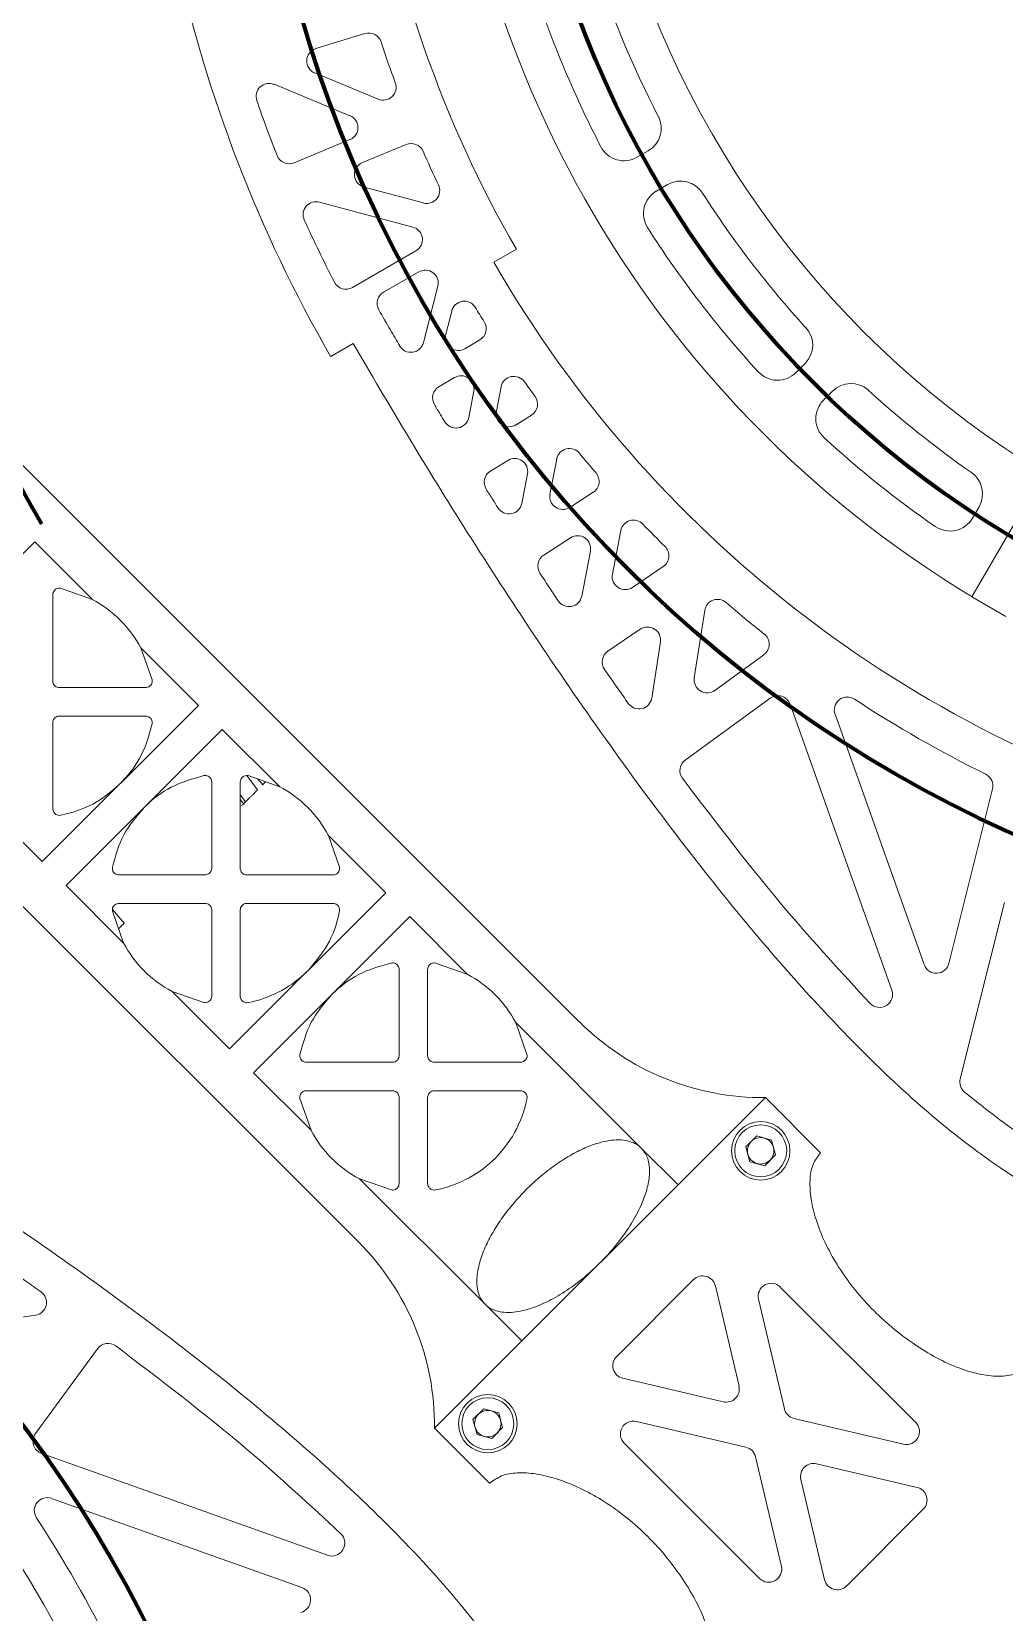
# Model space of a CAD drawing. Header units: millimetres. Extents: x 293 to 902, y 110 to 719.
# Drawn here: x 481.7 to 556.6, y 459.7 to 581.4 of the extents above; entities that cross this region are included whole.
import ezdxf

# ---------------------------------------------------------------- set-up
doc = ezdxf.new("R2010")
doc.units = ezdxf.units.MM

msp = doc.modelspace()

# ---------------------------------------------------------------- linework, layer by layer
at = {"color": 7, "linetype": 'Continuous', "lineweight": 15}
for p, q in [((503.61, 580.07), (507.38, 581.23)), ((508.4, 576.17), (503.52, 578.19)), ((506.23, 574.9), (500.39, 577.32)), ((501.94, 571.27), (506.23, 573.06)), ((507.19, 571.29), (510.56, 572.69)), ((529.18, 572.2), (528.32, 571.7)), ((511.88, 568.18), (507.32, 569.4)), ((530.68, 569.6), (529.82, 569.1)), ((511.07, 566.32), (503.89, 568.25)), ((464.36, 564.65), (523.85, 505.15)), ((511.31, 564.49), (506.43, 561.67)), ((519.04, 564.62), (517.31, 563.62)), ((511.53, 562.88), (508.82, 561.32)), ((511.89, 557.43), (512.99, 561.77)), ((513.6, 558.07), (514.06, 559.86)), ((516.23, 557.64), (515.08, 556.96)), ((506.48, 557.37), (504.75, 556.37)), ((541.25, 555.82), (540.54, 555.11)), ((514.27, 554.74), (513.08, 554.03)), ((517.5, 552.14), (517.86, 554.02)), ((515.37, 551.66), (515.76, 553.69)), ((543.37, 553.7), (542.66, 552.99)), ((520.2, 551.84), (519.01, 551.1)), ((518.38, 548.36), (517.04, 547.53)), ((521.62, 545.77), (522.14, 548.45)), ((447.39, 547.68), (506.88, 488.18)), ((519.45, 545.05), (519.89, 547.32)), ((554.1, 537.85), (559.61, 547.38)), ((524.95, 545.9), (523.15, 544.74)), ((554.64, 544.79), (554.14, 543.92)), ((526.43, 539.6), (527.07, 542.95)), ((469.96, 530.06), (481.98, 542.08)), ((481.98, 542.08), (486.41, 537.65)), ((523.21, 542.4), (521.14, 541.07)), ((524.07, 537.91), (524.73, 541.37)), ((530.34, 540.19), (527.97, 538.58)), ((483.96, 538.51), (486.41, 537.65)), ((532.73, 531.61), (533.53, 536.81)), ((556.7, 536.35), (554.1, 537.85)), ((528.57, 535.36), (526.08, 533.67)), ((529.46, 530.06), (530.12, 534.38)), ((490.14, 533.92), (494.57, 529.49)), ((490.14, 533.92), (491, 531.47)), ((538.08, 533.4), (534.31, 530.65)), ((482.55, 517.47), (494.57, 529.49)), ((538.57, 530.05), (532.03, 525.28)), ((540.11, 529.58), (547.93, 507.57)), ((543.56, 528.81), (550.41, 509.54)), ((484.39, 515.63), (496.41, 527.65)), ((496.41, 527.65), (500.83, 523.22)), ((499.11, 522.99), (498.29, 524.09)), ((498.39, 524.09), (500.83, 523.22)), ((499.11, 523.83), (499.55, 523.36)), ((497.79, 522.61), (498.19, 522.07)), ((497.79, 522.24), (498.08, 521.86)), ((552.33, 509.63), (555.68, 523.06)), ((478.12, 521.9), (482.55, 517.47)), ((504.57, 519.49), (508.99, 515.07)), ((504.57, 519.49), (505.43, 517.04)), ((484.39, 515.63), (488.81, 511.2)), ((496.97, 503.04), (508.99, 515.07)), ((488.88, 512.71), (487.95, 513.79)), ((488.81, 511.2), (487.95, 513.65)), ((553.2, 500.73), (556.59, 514.32)), ((498.81, 501.21), (510.83, 513.23)), ((510.83, 513.23), (515.26, 508.8)), ((512.81, 509.66), (515.26, 508.8)), ((492.54, 507.47), (496.97, 503.04)), ((494.99, 506.61), (492.54, 507.47)), ((518.99, 505.07), (519.85, 502.62)), ((518.99, 505.07), (528.65, 495.41)), ((498.81, 501.21), (503.24, 496.78)), ((503.24, 496.78), (502.38, 499.23)), ((538.2, 499.3), (512.74, 473.84)), ((542.44, 495.05), (538.2, 499.3)), ((528.65, 495.41), (531.48, 492.58)), ((537.54, 496.34), (536.7, 495.5)), ((537.01, 494.36), (536.7, 495.5)), ((538.68, 496.03), (537.54, 496.34)), ((538.68, 496.03), (538.98, 494.89)), ((538.15, 494.05), (537.01, 494.36)), ((538.15, 494.05), (538.98, 494.89)), ((506.97, 493.05), (516.63, 483.39)), ((509.42, 492.19), (506.97, 493.05)), ((532.67, 485.28), (526.76, 479.37)), ((534.35, 484.8), (536.17, 477.07)), ((549.77, 474.29), (539.35, 484.71)), ((516.63, 483.39), (519.46, 480.56)), ((537.67, 483.77), (539.66, 475.34)), ((482.03, 482.55), (477.71, 481.88)), ((482.04, 473.43), (486.81, 479.96)), ((527.23, 477.69), (534.96, 475.87)), ((516.54, 475.33), (515.7, 474.5)), ((517.68, 475.03), (516.54, 475.33)), ((517.68, 475.03), (517.98, 473.89)), ((512.74, 473.84), (516.98, 469.6)), ((516.01, 473.36), (515.7, 474.5)), ((517.15, 473.05), (517.98, 473.89)), ((528.27, 474.37), (536.7, 472.38)), ((540.4, 474.59), (548.83, 472.61)), ((517.15, 473.05), (516.01, 473.36)), ((527.33, 472.69), (537.75, 462.27)), ((482.51, 471.9), (504.51, 464.06)), ((537.44, 471.64), (539.43, 463.2)), ((542.14, 471.1), (549.87, 469.28)), ((540.94, 469.9), (542.75, 462.17)), ((483.27, 468.44), (502.54, 461.57)), ((544.43, 461.69), (550.34, 467.6))]:
    msp.add_line(p, q, dxfattribs=at)
at = {"color": 7, "linetype": 'Continuous', "lineweight": 15, "flags": 128}
for points in [[(483.36, 531.37), (483.36, 533.69), (483.36, 535.92), (483.36, 538.02)], [(490.51, 530.87), (488.41, 530.87), (486.18, 530.87), (483.86, 530.87)], [(483.86, 528.67), (486.14, 528.67), (488.37, 528.67), (490.51, 528.67)], [(483.36, 521.53), (483.36, 523.67), (483.36, 525.9), (483.36, 528.17)], [(495.59, 523.59), (495.59, 521.45), (495.59, 519.22), (495.59, 516.95)], [(497.79, 516.95), (497.79, 519.27), (497.79, 521.49), (497.79, 523.59)], [(495.09, 516.45), (492.82, 516.45), (490.59, 516.45), (488.44, 516.45)], [(504.94, 516.45), (502.84, 516.45), (500.61, 516.45), (498.29, 516.45)], [(488.44, 514.25), (490.54, 514.25), (492.77, 514.25), (495.09, 514.25)], [(495.59, 513.75), (495.59, 511.43), (495.59, 509.2), (495.59, 507.1)], [(497.79, 507.1), (497.79, 509.25), (497.79, 511.47), (497.79, 513.75)], [(498.29, 514.25), (500.56, 514.25), (502.79, 514.25), (504.94, 514.25)], [(510.01, 509.17), (510.01, 507.02), (510.01, 504.8), (510.01, 502.52)], [(512.21, 502.52), (512.21, 504.84), (512.21, 507.07), (512.21, 509.17)], [(509.51, 502.02), (507.24, 502.02), (505.01, 502.02), (502.87, 502.02)], [(519.36, 502.02), (517.26, 502.02), (515.03, 502.02), (512.71, 502.02)], [(502.87, 499.82), (504.97, 499.82), (507.2, 499.82), (509.51, 499.82)], [(510.01, 499.32), (510.01, 497.01), (510.01, 494.78), (510.01, 492.68)], [(512.21, 492.68), (512.21, 494.82), (512.21, 497.05), (512.21, 499.32)], [(512.71, 499.82), (514.99, 499.82), (517.22, 499.82), (519.36, 499.82)]]:
    msp.add_lwpolyline(points, dxfattribs=at)
at = {"color": 4, "lineweight": 100}
for centre in [(597.43, 609.83), (402.2, 414.64)]:
    msp.add_circle(centre, 98.75, dxfattribs=at)
at = {"color": 6, "lineweight": 100}
msp.add_circle((597.43, 609.83), 78.5, dxfattribs=at)
at = {"color": 7, "linetype": 'Continuous', "lineweight": 15}
for centre, radius in [((597.43, 609.83), 73), ((537.84, 495.2), 2.25), ((537.84, 495.2), 2), ((516.84, 474.19), 2.25), ((516.84, 474.19), 2)]:
    msp.add_circle(centre, radius, dxfattribs=at)
for centre, radius, start, end in [((597.43, 609.83), 84, 121, 238.9536), ((597.43, 609.83), 90.5, 188.4768, 209.9768), ((597.43, 609.83), 107, 192.2096, 209.9768), ((597.43, 609.83), 76, 197.5487, 207.405), ((597.43, 609.83), 81, 197.5161, 207.4376), ((507.68, 580.27), 1, 18.2311, 107.0184), ((597.43, 609.83), 93.5, 198.2311, 200.2687), ((503.9, 579.11), 1, 107.0184, 247.5452), ((500.01, 576.39), 1, 67.5452, 198.9448), ((508.78, 577.1), 1, 247.5452, 20.2687), ((597.43, 609.83), 104, 198.9448, 201.4326), ((505.85, 573.98), 1, 292.5452, 67.5452), ((528.19, 573.93), 2, 299.9768, 27.405), ((510.94, 571.76), 1, 23.7579, 112.5452), ((597.43, 609.83), 93.5, 203.7579, 205.5062), ((527.32, 573.43), 2, 207.4376, 299.9768), ((501.55, 572.2), 1, 201.4326, 292.5452), ((507.58, 570.37), 1, 112.5452, 254.9768), ((531.68, 567.87), 2, 32.5487, 119.9768), ((512.14, 569.14), 1, 254.9768, 25.5062), ((530.82, 567.37), 2, 119.9768, 212.5161), ((597.43, 609.83), 76, 212.5487, 222.405), ((503.63, 567.28), 1, 74.9768, 204.4002), ((597.43, 609.83), 104, 204.4002, 207.3336), ((510.81, 565.36), 1, 299.9768, 74.9768), ((597.43, 609.83), 81, 212.5161, 222.4376), ((597.43, 609.83), 92.5, 209.9768, 254.2965), ((512.03, 562.01), 1, 345.7254, 119.9768), ((505.93, 562.54), 1, 207.3336, 299.9768), ((509.32, 560.45), 1, 119.9768, 209.9768), ((515.03, 559.62), 1, 31.3577, 165.7254), ((597.43, 609.83), 95.5, 211.3577, 212.1343), ((515.72, 558.5), 1, 300.7254, 32.1343), ((514.57, 557.82), 1, 165.7254, 300.7254), ((539.84, 557.23), 2, 314.9768, 42.405), ((510.92, 557.68), 1, 210.2485, 345.7254), ((539.13, 556.53), 2, 222.4376, 314.9768), ((513.59, 553.17), 1, 120.7254, 210.963), ((514.78, 553.88), 1, 349.1042, 120.7254), ((518.84, 553.83), 1, 35.473, 169.1042), ((597.43, 609.83), 95.5, 215.473, 216.3106), ((544.78, 552.28), 2, 47.5487, 134.9768), ((519.67, 552.69), 1, 301.7302, 36.3106), ((544.08, 551.57), 2, 134.9768, 227.5161), ((597.43, 609.83), 76, 227.5487, 235.1966), ((514.39, 551.85), 1, 211.1729, 349.1042), ((518.48, 551.95), 1, 169.1042, 301.7302), ((523.12, 548.27), 1, 39.6432, 169.1042), ((597.43, 609.83), 81, 227.5161, 235.2573), ((518.91, 547.51), 1, 349.1042, 121.7302), ((597.43, 609.83), 95.5, 219.6432, 220.8272), ((517.56, 546.68), 1, 121.7302, 212.0097), ((524.41, 546.74), 1, 302.8295, 40.8272), ((552.91, 545.79), 2, 329.9768, 55.1966), ((522.61, 545.58), 1, 169.1042, 302.8295), ((518.47, 545.24), 1, 212.2512, 349.1042), ((528.06, 542.76), 1, 44.0353, 169.1042), ((597.43, 609.83), 95.5, 224.0353, 225.4908), ((552.41, 544.92), 2, 235.2573, 329.9768), ((523.75, 541.56), 1, 349.1042, 122.8295), ((529.78, 541.02), 1, 304.161, 45.4908), ((521.69, 540.23), 1, 122.8295, 213.1322), ((527.41, 539.41), 1, 169.1042, 304.161), ((482.26, 529.77), 8.9, 27.757, 62.243), ((523.09, 538.1), 1, 213.5299, 349.1042), ((534.52, 536.66), 1, 49.3128, 171.2393), ((597.43, 609.83), 95.5, 229.3128, 231.5982), ((529.13, 534.53), 1, 351.2393, 124.161), ((537.49, 534.21), 1, 306.0924, 51.5982), ((526.64, 532.84), 1, 124.161, 214.5944), ((533.72, 531.46), 1, 171.2393, 306.0924), ((528.47, 530.22), 1, 215.18, 351.2393), ((539.16, 529.24), 1, 19.5686, 126.0924), ((544.5, 529.14), 1, 56.7383, 199.5686), ((597.43, 609.83), 95.5, 236.7383, 243.7237), ((532.62, 524.47), 1, 126.0924, 216.6323), ((554.71, 523.3), 1, 345.9764, 63.7237), ((496.69, 515.35), 8.9, 27.757, 62.243), ((496.69, 515.35), 8.9, 207.757, 242.243), ((511.11, 500.92), 8.9, 27.757, 62.243), ((551.36, 509.87), 1, 199.5686, 345.9764), ((546.99, 507.24), 1, 223.9188, 19.5686), ((538, 519.3), 20, 225, 270.573), ((554.17, 500.49), 1, 165.9764, 230.2708), ((511.11, 500.92), 8.9, 207.757, 242.243), ((537.84, 495.2), 1.02, 135, 195), ((537.84, 495.2), 1.02, 75, 135), ((537.84, 495.2), 1.02, 15, 75), ((537.84, 495.2), 1.02, 315, 15), ((402.2, 414.64), 92.5, 15.6572, 59.9768), ((537.84, 495.2), 1.02, 195, 255), ((537.84, 495.2), 1.02, 255, 315), ((492.74, 474.04), 20, 359.427, 45), ((533.37, 484.57), 1, 13.2405, 135), ((538.65, 484), 1, 45, 193.2405), ((481.88, 483.53), 1, 278.7144, 54.7737), ((487.62, 479.37), 1, 53.3214, 143.8613), ((527.46, 478.66), 1, 135, 256.7595), ((535.19, 476.85), 1, 256.7595, 13.2405), ((516.84, 474.19), 1.02, 135, 195), ((516.84, 474.19), 1.02, 75, 135), ((516.84, 474.19), 1.02, 15, 75), ((540.63, 475.57), 1, 193.2405, 256.7595), ((516.84, 474.19), 1.02, 195, 255), ((516.84, 474.19), 1.02, 255, 315), ((516.84, 474.19), 1.02, 315, 15), ((528.04, 473.39), 1, 76.7595, 225), ((549.06, 473.58), 1, 256.7595, 45), ((482.84, 472.84), 1, 143.8613, 250.3851), ((536.47, 471.41), 1, 13.2405, 76.7595), ((541.91, 470.13), 1, 76.7595, 193.2405), ((549.64, 468.31), 1, 315, 76.7595), ((482.94, 467.5), 1, 70.3851, 213.2154), ((402.2, 414.64), 95.5, 26.23, 33.2154), ((504.84, 465), 1, 250.3851, 46.0349), ((538.46, 462.98), 1, 225, 13.2405), ((502.2, 460.63), 1, 283.9772, 70.3851), ((543.73, 462.4), 1, 193.2405, 315)]:
    msp.add_arc(centre, radius, start, end, dxfattribs=at)
at = {"color": 3, "lineweight": 100}
msp.add_arc((597.43, 609.83), 132.72, 150, 210, dxfattribs=at)
at = {"color": 7, "linetype": 'Continuous', "lineweight": 15}
for points, knots in [([(508.45, 559.95), (508.75, 559.44), (509.28, 558.51), (509.82, 557.59), (510.06, 557.18)], [0, 0, 0, 0, 0.5567641, 1, 1, 1, 1]), ([(506.48, 557.37), (507.85, 555.02), (510.72, 550.12), (515.35, 542.63), (520.41, 534.82), (525.83, 526.93), (531.51, 519.21), (536.97, 512.36), (542.1, 506.51), (546.8, 501.66), (551.46, 497.42), (556.07, 493.93), (560.55, 491.17), (563.68, 490.1), (565.16, 489.59)], [0, 0, 0, 0, 0.089483, 0.18707, 0.290094, 0.395921, 0.501963, 0.605703, 0.684032, 0.758369, 0.827741, 0.891359, 0.948752, 1, 1, 1, 1]), ([(512.73, 552.66), (512.88, 552.41), (513.15, 551.97), (513.41, 551.52), (513.53, 551.33)], [0, 0, 0, 0, 0.5580597, 1, 1, 1, 1]), ([(516.71, 546.15), (516.88, 545.88), (517.18, 545.4), (517.49, 544.92), (517.62, 544.71)], [0, 0, 0, 0, 0.55867, 1, 1, 1, 1]), ([(520.85, 539.68), (521.11, 539.28), (521.58, 538.57), (522.05, 537.86), (522.25, 537.54)], [0, 0, 0, 0, 0.558924, 1, 1, 1, 1]), ([(483.36, 538.02), (483.37, 538.08), (483.39, 538.2), (483.48, 538.36), (483.63, 538.47), (483.8, 538.53), (483.92, 538.51), (483.96, 538.51)], [0, 0, 0, 0, 0.200356, 0.399877, 0.624656, 0.862194, 1, 1, 1, 1]), ([(525.82, 532.27), (526.16, 531.78), (526.77, 530.9), (527.38, 530.03), (527.65, 529.64)], [0, 0, 0, 0, 0.559713, 1, 1, 1, 1]), ([(483.86, 530.87), (483.81, 530.88), (483.7, 530.89), (483.55, 530.97), (483.44, 531.1), (483.37, 531.24), (483.37, 531.33), (483.36, 531.37)], [0, 0, 0, 0, 0.2135447, 0.427147, 0.6397308, 0.8519322, 1, 1, 1, 1]), ([(491, 531.47), (491.01, 531.41), (491.02, 531.29), (490.95, 531.12), (490.84, 530.98), (490.68, 530.89), (490.56, 530.88), (490.51, 530.87)], [0, 0, 0, 0, 0.194275, 0.387554, 0.610514, 0.848006, 1, 1, 1, 1]), ([(483.36, 528.17), (483.37, 528.23), (483.38, 528.34), (483.47, 528.49), (483.59, 528.6), (483.73, 528.66), (483.83, 528.67), (483.86, 528.67)], [0, 0, 0, 0, 0.21469, 0.429381, 0.643962, 0.858475, 1, 1, 1, 1]), ([(490.51, 528.67), (490.56, 528.67), (490.67, 528.66), (490.82, 528.58), (490.93, 528.46), (491, 528.32), (491.02, 528.19), (491.01, 528.11), (491, 528.08)], [0, 0, 0, 0, 0.176441, 0.368556, 0.545, 0.715965, 0.892664, 1, 1, 1, 1]), ([(491, 528.08), (490.84, 527.46), (490.48, 526.06), (489.52, 524.5), (488.75, 523.68), (488.56, 523.48)], [0, 0, 0, 0, 0.372008, 0.846604, 1, 1, 1, 1]), ([(488.56, 523.48), (488.12, 523.09), (487.07, 522.16), (485.45, 521.39), (484.33, 521.12), (483.96, 521.04)], [0, 0, 0, 0, 0.323746, 0.779379, 1, 1, 1, 1]), ([(490.4, 521.64), (490.42, 521.66), (491.04, 522.28), (492.51, 523.39), (494.14, 523.84), (494.99, 524.09)], [0, 0, 0, 0, 0.018793, 0.484681, 1, 1, 1, 1]), ([(494.99, 524.09), (495.05, 524.09), (495.16, 524.1), (495.33, 524.05), (495.46, 523.94), (495.55, 523.81), (495.59, 523.69), (495.59, 523.62), (495.59, 523.59)], [0, 0, 0, 0, 0.194957, 0.390427, 0.573291, 0.745437, 0.918168, 1, 1, 1, 1]), ([(497.79, 523.59), (497.8, 523.66), (497.81, 523.78), (497.91, 523.93), (498.06, 524.05), (498.23, 524.1), (498.34, 524.09), (498.39, 524.09)], [0, 0, 0, 0, 0.200355, 0.399879, 0.624658, 0.862195, 1, 1, 1, 1]), ([(499.53, 523.41), (499.53, 523.4), (499.51, 523.39), (499.58, 523.46), (499.7, 523.57), (499.74, 523.61)], [0, 0, 0, 0, 0.182885, 0.715053, 1, 1, 1, 1]), ([(531.82, 523.88), (534.44, 520.43), (538.99, 514.43), (544.1, 508.9), (546.26, 506.54)], [0, 0, 0, 0, 0.575042, 1, 1, 1, 1]), ([(498.2, 522.07), (498.2, 522.07), (498.19, 522.07), (498.24, 522.12), (498.34, 522.21), (498.47, 522.34), (498.62, 522.49), (498.78, 522.65), (498.92, 522.79), (499.03, 522.9), (499.1, 522.98), (499.11, 522.98), (499.11, 522.98)], [0, 0, 0, 0, 0.069659, 0.174147, 0.278161, 0.381957, 0.485889, 0.59025, 0.695144, 0.800443, 0.905853, 1, 1, 1, 1]), ([(483.96, 521.04), (483.96, 521.04), (483.9, 521.02), (483.77, 521.02), (483.61, 521.09), (483.48, 521.19), (483.4, 521.33), (483.37, 521.45), (483.37, 521.51), (483.36, 521.53)], [0, 0, 0, 0, 0.007299, 0.220836, 0.419203, 0.600031, 0.771569, 0.945394, 1, 1, 1, 1]), ([(487.95, 517.04), (488.18, 517.89), (488.63, 519.57), (489.82, 520.96), (490.4, 521.64)], [0, 0, 0, 0, 0.508039, 1, 1, 1, 1]), ([(497.89, 521.76), (497.89, 521.76), (497.88, 521.75), (497.91, 521.78), (497.96, 521.84), (497.99, 521.87)], [0, 0, 0, 0, 0.052531, 0.549589, 1, 1, 1, 1]), ([(498.04, 521.92), (498.04, 521.92), (498.04, 521.91), (498.09, 521.96), (498.14, 522.02), (498.19, 522.06), (498.19, 522.06)], [0, 0, 0, 0, 0.152773, 0.574225, 0.994043, 1, 1, 1, 1]), ([(488.44, 516.45), (488.39, 516.45), (488.28, 516.46), (488.14, 516.54), (488.02, 516.66), (487.96, 516.8), (487.94, 516.93), (487.95, 517.01), (487.95, 517.04)], [0, 0, 0, 0, 0.185431, 0.371324, 0.547379, 0.718358, 0.895197, 1, 1, 1, 1]), ([(495.59, 516.95), (495.58, 516.89), (495.57, 516.78), (495.49, 516.63), (495.36, 516.52), (495.22, 516.46), (495.13, 516.45), (495.09, 516.45)], [0, 0, 0, 0, 0.214693, 0.429381, 0.643964, 0.858473, 1, 1, 1, 1]), ([(498.29, 516.45), (498.23, 516.45), (498.12, 516.46), (497.97, 516.55), (497.86, 516.67), (497.8, 516.82), (497.79, 516.91), (497.79, 516.95)], [0, 0, 0, 0, 0.213561, 0.427145, 0.63973, 0.851932, 1, 1, 1, 1]), ([(505.43, 517.04), (505.43, 516.98), (505.44, 516.86), (505.38, 516.7), (505.26, 516.55), (505.1, 516.46), (504.98, 516.45), (504.94, 516.45)], [0, 0, 0, 0, 0.194274, 0.387551, 0.610509, 0.847999, 1, 1, 1, 1]), ([(487.95, 513.65), (487.95, 513.71), (487.94, 513.83), (488, 514), (488.12, 514.14), (488.28, 514.23), (488.4, 514.24), (488.44, 514.25)], [0, 0, 0, 0, 0.194274, 0.38755, 0.610509, 0.847999, 1, 1, 1, 1]), ([(495.09, 514.25), (495.15, 514.24), (495.26, 514.23), (495.41, 514.15), (495.52, 514.02), (495.58, 513.88), (495.59, 513.79), (495.59, 513.75)], [0, 0, 0, 0, 0.2135447, 0.427147, 0.6397308, 0.8519322, 1, 1, 1, 1]), ([(497.79, 513.75), (497.8, 513.8), (497.81, 513.92), (497.89, 514.07), (498.02, 514.18), (498.16, 514.24), (498.25, 514.25), (498.29, 514.25)], [0, 0, 0, 0, 0.21469, 0.429381, 0.643962, 0.858475, 1, 1, 1, 1]), ([(505.43, 513.65), (505.42, 513.63), (505.25, 512.74), (504.68, 511.06), (503.52, 509.69), (502.98, 509.05)], [0, 0, 0, 0, 0.013782, 0.536235, 1, 1, 1, 1]), ([(504.94, 514.25), (504.99, 514.24), (505.09, 514.23), (505.24, 514.16), (505.35, 514.04), (505.42, 513.9), (505.44, 513.76), (505.43, 513.68), (505.43, 513.65)], [0, 0, 0, 0, 0.1764537, 0.3685685, 0.5449953, 0.7159757, 0.892674, 1, 1, 1, 1]), ([(488.43, 512.3), (488.5, 512.37), (488.66, 512.54), (488.82, 512.7), (488.85, 512.72), (488.86, 512.73)], [0, 0, 0, 0, 0.280934, 0.645316, 1, 1, 1, 1]), ([(502.98, 509.05), (502.9, 508.98), (502.23, 508.32), (500.74, 507.29), (499.18, 506.77), (498.4, 506.61), (498.39, 506.61)], [0, 0, 0, 0, 0.062327, 0.525487, 0.993284, 1, 1, 1, 1]), ([(504.82, 507.22), (504.85, 507.24), (505.46, 507.85), (506.94, 508.96), (508.56, 509.42), (509.42, 509.66)], [0, 0, 0, 0, 0.018793, 0.484681, 1, 1, 1, 1]), ([(509.42, 509.66), (509.48, 509.67), (509.59, 509.68), (509.75, 509.62), (509.88, 509.52), (509.97, 509.39), (510.01, 509.27), (510.01, 509.19), (510.01, 509.17)], [0, 0, 0, 0, 0.194945, 0.390429, 0.573293, 0.745438, 0.918168, 1, 1, 1, 1]), ([(512.21, 509.17), (512.22, 509.23), (512.24, 509.35), (512.33, 509.51), (512.48, 509.62), (512.65, 509.68), (512.77, 509.66), (512.81, 509.66)], [0, 0, 0, 0, 0.200354, 0.399877, 0.624655, 0.862185, 1, 1, 1, 1]), ([(495.59, 507.1), (495.58, 507.04), (495.57, 506.92), (495.47, 506.76), (495.32, 506.65), (495.15, 506.59), (495.04, 506.61), (494.99, 506.61)], [0, 0, 0, 0, 0.200355, 0.399879, 0.624657, 0.862194, 1, 1, 1, 1]), ([(498.39, 506.61), (498.38, 506.61), (498.32, 506.6), (498.2, 506.6), (498.03, 506.66), (497.9, 506.77), (497.82, 506.91), (497.79, 507.02), (497.79, 507.09), (497.79, 507.1)], [0, 0, 0, 0, 0.00729, 0.220838, 0.419191, 0.600035, 0.771558, 0.945382, 1, 1, 1, 1]), ([(502.38, 502.62), (502.61, 503.47), (503.06, 505.14), (504.24, 506.53), (504.82, 507.22)], [0, 0, 0, 0, 0.508039, 1, 1, 1, 1]), ([(454.74, 505.55), (457.09, 504.17), (461.99, 501.3), (469.48, 496.66), (477.28, 491.59), (485.16, 486.17), (492.88, 480.49), (499.72, 475.02), (505.58, 469.88), (510.42, 465.18), (514.65, 460.51), (518.14, 455.9), (520.9, 451.42), (521.97, 448.29), (522.48, 446.81)], [0, 0, 0, 0, 0.089484, 0.18707, 0.290094, 0.395921, 0.501963, 0.605703, 0.684032, 0.75837, 0.827741, 0.891359, 0.948752, 1, 1, 1, 1]), ([(502.87, 502.02), (502.81, 502.03), (502.71, 502.04), (502.56, 502.12), (502.45, 502.24), (502.38, 502.38), (502.36, 502.51), (502.37, 502.59), (502.38, 502.62)], [0, 0, 0, 0, 0.185431, 0.371324, 0.547379, 0.718358, 0.895197, 1, 1, 1, 1]), ([(510.01, 502.52), (510.01, 502.47), (510, 502.35), (509.91, 502.2), (509.79, 502.09), (509.64, 502.03), (509.55, 502.03), (509.51, 502.02)], [0, 0, 0, 0, 0.2146915, 0.429381, 0.643963, 0.8584742, 1, 1, 1, 1]), ([(512.71, 502.02), (512.66, 502.03), (512.55, 502.04), (512.4, 502.12), (512.29, 502.25), (512.22, 502.39), (512.22, 502.48), (512.21, 502.52)], [0, 0, 0, 0, 0.2135447, 0.427147, 0.6397308, 0.8519322, 1, 1, 1, 1]), ([(519.85, 502.62), (519.86, 502.56), (519.87, 502.44), (519.8, 502.27), (519.69, 502.13), (519.53, 502.04), (519.41, 502.03), (519.36, 502.02)], [0, 0, 0, 0, 0.194274, 0.387554, 0.610512, 0.848003, 1, 1, 1, 1]), ([(502.38, 499.23), (502.37, 499.29), (502.36, 499.41), (502.43, 499.58), (502.54, 499.72), (502.7, 499.81), (502.82, 499.82), (502.87, 499.82)], [0, 0, 0, 0, 0.194274, 0.38755, 0.610509, 0.847999, 1, 1, 1, 1]), ([(509.51, 499.82), (509.57, 499.82), (509.68, 499.81), (509.83, 499.72), (509.94, 499.6), (510.01, 499.46), (510.01, 499.36), (510.01, 499.32)], [0, 0, 0, 0, 0.2135524, 0.4271546, 0.6397383, 0.8519397, 1, 1, 1, 1]), ([(512.21, 499.32), (512.22, 499.38), (512.23, 499.49), (512.32, 499.64), (512.44, 499.75), (512.58, 499.81), (512.68, 499.82), (512.71, 499.82)], [0, 0, 0, 0, 0.214687, 0.42938, 0.643963, 0.858479, 1, 1, 1, 1]), ([(519.85, 499.23), (519.85, 499.2), (519.67, 498.31), (519.04, 496.56), (517.34, 494.37), (515.16, 492.87), (513.61, 492.34), (512.82, 492.19), (512.81, 492.19)], [0, 0, 0, 0, 0.006892, 0.268153, 0.530743, 0.762531, 0.996639, 1, 1, 1, 1]), ([(519.36, 499.82), (519.41, 499.82), (519.52, 499.81), (519.67, 499.73), (519.78, 499.61), (519.85, 499.47), (519.87, 499.34), (519.86, 499.26), (519.85, 499.23)], [0, 0, 0, 0, 0.176454, 0.368569, 0.544997, 0.71597, 0.892669, 1, 1, 1, 1]), ([(553.53, 499.72), (554.5, 498.94), (556.36, 497.45), (559.65, 495.18), (562.12, 493.99), (563.56, 493.3)], [0, 0, 0, 0, 0.312304, 0.600341, 1, 1, 1, 1]), ([(516.63, 483.39), (516.59, 483.43), (516.44, 483.59), (516.19, 483.99), (515.96, 484.79), (516.01, 485.84), (516.32, 487.04), (516.83, 488.22), (517.48, 489.37), (518.27, 490.49), (519.16, 491.56), (520.14, 492.57), (521.19, 493.49), (522.29, 494.31), (523.44, 495.01), (524.61, 495.57), (525.88, 495.98), (526.98, 496.1), (527.86, 495.91), (528.34, 495.69), (528.57, 495.48), (528.65, 495.41)], [0, 0, 0, 0, 0.008509, 0.03064, 0.065561, 0.131817, 0.196908, 0.261913, 0.3269, 0.391883, 0.456867, 0.521852, 0.586836, 0.65182, 0.716803, 0.781794, 0.846815, 0.925212, 0.957317, 0.984367, 1, 1, 1, 1]), ([(528.65, 495.41), (528.77, 495.26), (529.04, 494.93), (529.29, 494.16), (529.3, 493.2), (529.07, 492.09), (528.61, 490.88), (527.91, 489.58), (526.96, 488.22), (526.11, 487.22), (525.59, 486.69), (525.47, 486.57)], [0, 0, 0, 0, 0.052342, 0.118025, 0.236717, 0.35692, 0.476933, 0.635352, 0.793748, 0.952145, 1, 1, 1, 1]), ([(542.44, 495.05), (542.22, 494.76), (541.76, 494.14), (541.59, 492.86), (541.68, 491.43), (542.25, 489.19), (543.67, 486.24), (546.26, 482.97), (549.48, 480.27), (552.43, 478.63), (554.74, 477.94), (556.26, 477.79), (557.67, 478), (558.37, 478.53), (558.7, 478.79)], [0, 0, 0, 0, 0.038895, 0.083363, 0.135463, 0.195196, 0.333312, 0.487853, 0.645029, 0.788137, 0.850592, 0.905755, 0.954398, 1, 1, 1, 1]), ([(510.01, 492.68), (510.01, 492.62), (509.99, 492.49), (509.9, 492.34), (509.75, 492.22), (509.58, 492.17), (509.46, 492.18), (509.42, 492.19)], [0, 0, 0, 0, 0.200352, 0.399876, 0.624655, 0.862189, 1, 1, 1, 1]), ([(512.81, 492.19), (512.81, 492.19), (512.75, 492.17), (512.62, 492.17), (512.46, 492.24), (512.33, 492.35), (512.25, 492.48), (512.22, 492.6), (512.22, 492.66), (512.21, 492.68)], [0, 0, 0, 0, 0.00729, 0.220838, 0.419198, 0.600034, 0.771565, 0.945382, 1, 1, 1, 1]), ([(479.82, 486.19), (480.32, 485.85), (481.19, 485.24), (482.07, 484.62), (482.45, 484.35)], [0, 0, 0, 0, 0.5597102, 1, 1, 1, 1]), ([(525.47, 486.57), (525.18, 486.29), (524.49, 485.62), (523.29, 484.68), (521.91, 483.81), (520.66, 483.22), (519.4, 482.83), (518.38, 482.7), (517.48, 482.86), (516.96, 483.09), (516.7, 483.32), (516.63, 483.39)], [0, 0, 0, 0, 0.110655, 0.2690464, 0.4274365, 0.5815928, 0.6879676, 0.8392459, 0.905508, 0.9725107, 1, 1, 1, 1]), ([(488.21, 480.18), (491.66, 477.55), (497.65, 473), (503.19, 467.89), (505.54, 465.72)], [0, 0, 0, 0, 0.575042, 1, 1, 1, 1]), ([(516.98, 469.6), (517.28, 469.81), (517.9, 470.27), (519.17, 470.45), (520.61, 470.35), (522.85, 469.79), (525.8, 468.36), (529.07, 465.78), (531.77, 462.56), (533.4, 459.61), (534.1, 457.3), (534.25, 455.78), (534.04, 454.37), (533.51, 453.67), (533.25, 453.33)], [0, 0, 0, 0, 0.038895, 0.083363, 0.135463, 0.195196, 0.333312, 0.487853, 0.645029, 0.788137, 0.850592, 0.905755, 0.954398, 1, 1, 1, 1])]:
    msp.add_open_spline(points, degree=3, knots=knots, dxfattribs=at)

doc.saveas('drawing.dxf')
